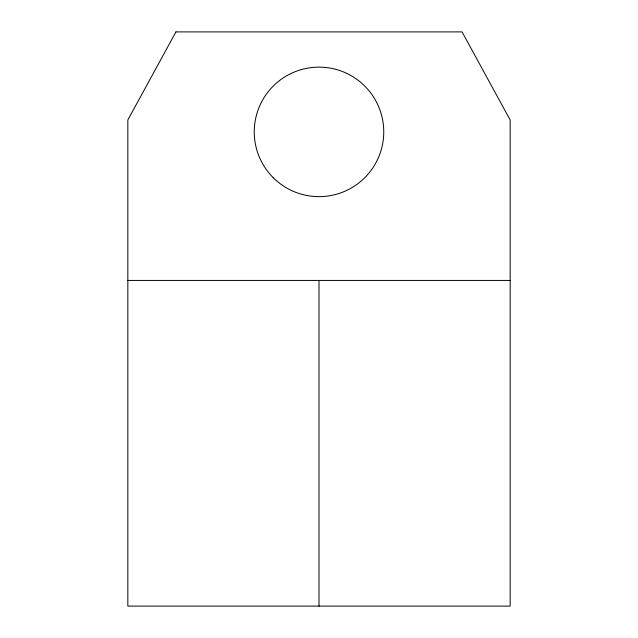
<?xml version="1.0" encoding="UTF-8"?>
<svg xmlns="http://www.w3.org/2000/svg" width="638" height="638" viewBox="0 0 638 638"><rect width="100%" height="100%" fill="white"/><g stroke="black" fill="none" stroke-linecap="round" stroke-linejoin="round"><path stroke-width="0.96" d="M127.839 280.433L510.161 280.433M319 280.433L319 606.1M175.928 31.9L127.839 119.984L127.839 606.1L510.161 606.1L510.161 119.984L462.071 31.9L175.928 31.9M273.216 177.675A64.749 64.749 0 0 0 381.548 148.646A64.749 64.749 0 0 0 302.245 69.343A64.749 64.749 0 0 0 273.216 177.675"/></g></svg>
